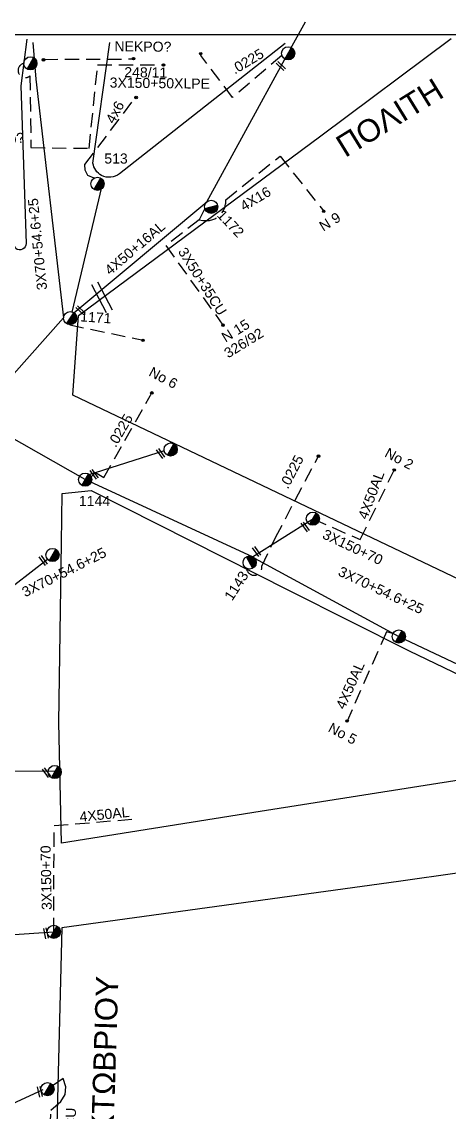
# Model space of a CAD drawing. Header units: millimetres. Extents: x 898 to 5598, y 789 to 3443.
# Drawn here: x 1386.3 to 1462.8, y 1606.2 to 1801.3 of the extents above; entities that cross this region are included whole.
import ezdxf

# ---------------------------------------------------------------- set-up
doc = ezdxf.new("R2010")
doc.units = ezdxf.units.MM
doc.linetypes.add('DASHED', pattern=[19.05, 12.7, -6.35])
for name, color, linetype in [('Άγνωστα', 7, 'Continuous'), ('Γυμνά εναέρια ΧΤ και ΦΟΠ (3Φ)   4x50+16AL', 7, 'Continuous'), ('Εναέρια παροχή ΧΤ 4x16', 7, 'SYN_LINE'), ('Επιγραφές - Σχήματα', 7, 'Continuous'), ('Καλώδια ΧΤ   3x150+70AL', 7, 'DASHED'), ('Καλώδια ΧΤ   3x150AL+50CU', 7, 'DASHED'), ('Μηχανική τομή', 7, 'Continuous'), ('Στύλος ΦΜ', 7, 'Continuous'), ('Στύλος ΦΜ @ 1', 7, 'Continuous'), ('Συνδέσεις', 7, 'Continuous'), ('Τομή', 7, 'Continuous'), ('Υπόβαθρο ΔΕΗ', 7, 'Continuous'), ('Υπόγεια καλώδια Παροχών ΧΤ   .0225', 7, 'DASHED'), ('Υπόγεια καλώδια Παροχών ΧΤ   4x50AL', 7, 'DASHED')]:
    doc.layers.add(name, color=color, linetype=linetype)
doc.styles.add('arial', font='arial.ttf')
doc.styles.get("Standard").update_dxf_attribs({"font": 'arial.ttf'})
doc.linetypes.add('SYN_LINE', pattern='A,0.5,-0.0001,["/\\/\\/\\/",Standard,S=0.1,R=0,X=0,Y=-0.05],-0.25', length=0.7501)

# ---------------------------------------------------------------- blocks, each defined once
blk = doc.blocks.new('ΥΠΑΡΧΩΝ ΤΣΙΜΕΝΤΕΝΙΟΣ ΣΤΥΛΟΣ')
at = {"layer": 'Στύλος ΦΜ'}
blk.add_hatch(color=7, dxfattribs=at).paths.add_polyline_path([(-1.29, -2.28, 0.574793), (2.62, 0, 0.268822), (1.3, 2.27)])
at = {"layer": 'Στύλος ΦΜ', "color": 7}
blk.add_line((-1.29, -2.28), (1.3, 2.27), dxfattribs=at)
blk.add_circle((0, 0), 2.62, dxfattribs=at)
at = {"layer": 'Στύλος ΦΜ', "flags": 4}
for tag, p in [('ΑΡΙΘΜΟΣ', (-4.68, 8.05)), ('ΤΥΠΟΣ', (-4.91, 3.03))]:
    blk.add_attdef(tag, p, '', height=4, dxfattribs=at)
blk = doc.blocks.new('ΜΗΧΑΝΙΚΗ ΤΟΜΗ')
at = {"layer": 'Μηχανική τομή', "ltscale": 40}
for p, q in [((-1.89, 0.78), (1.89, 0.78)), ((1.89, 0), (-1.89, 0))]:
    blk.add_line(p, q, dxfattribs=at)
blk = doc.blocks.new('ΤΟΜΗ')
at = {"layer": 'Τομή', "ltscale": 40}
for p, q in [((-5.68, 0), (5.68, 0)), ((5.68, -2.33), (-5.68, -2.33))]:
    blk.add_line(p, q, dxfattribs=at)
blk = doc.blocks.new('_ΣΥΝΔΕΣΗ')
at = {"layer": 'Συνδέσεις', "linetype": 'SYN_LINE', "ltscale": 40}
blk.add_hatch(color=256, dxfattribs=at).paths.add_polyline_path([(0.5, -0.01, 1), (-0.5, -0.01, 1)])
at = {"layer": 'Συνδέσεις'}
blk.add_circle((0, -0.01), 0.5, dxfattribs=at)

msp = doc.modelspace()

# ---------------------------------------------------------------- linework, layer by layer
at = {"layer": 'Άγνωστα', "color": 2, "linetype": 'SYN_LINE', "ltscale": 20}
for points in [[(1388.26, 1797.53), (1388.78, 1791), (1393.76, 1748.29), (1378.72, 1731.42)], [(1395.31, 1749.33), (1400.58, 1771.68)]]:
    msp.add_lwpolyline(points, dxfattribs=at)
at = {"layer": 'Άγνωστα', "color": 2, "linetype": 'DASHED', "ltscale": 0.2}
msp.add_lwpolyline([(1399.23, 1773.28), (1398.11, 1773.78), (1397.64, 1774.72), (1397.58, 1775.71), (1406.61, 1787.67)], dxfattribs=at)
at = {"layer": 'Άγνωστα', "color": 6, "linetype": 'DASHED', "ltscale": 0.2}
for points in [[(1419.03, 1767.87), (1418.03, 1765.85), (1412.04, 1761.23), (1422.29, 1746.98)], [(1394.85, 1747.04), (1407.98, 1744.28)]]:
    msp.add_lwpolyline(points, dxfattribs=at)
at = {"layer": 'Άγνωστα', "color": 173, "linetype": 'SYN_LINE', "ltscale": 20}
for points in [[(1427.7, 1705.49), (1397.62, 1719.34), (1377.93, 1730.54)], [(1427.91, 1705.31), (1453.77, 1691.28), (1470.74, 1683.31), (1488.58, 1674.31), (1514.99, 1658.89)]]:
    msp.add_lwpolyline(points, dxfattribs=at)
at = {"layer": 'Άγνωστα', "color": 173, "linetype": 'SYN_LINE', "ltscale": 15}
msp.add_lwpolyline([(1411.77, 1724.49), (1398.08, 1720.15)], dxfattribs=at)
at = {"layer": 'Άγνωστα', "color": 30, "linetype": 'SYN_LINE', "ltscale": 8}
msp.add_lwpolyline([(1385.05, 1700.6), (1390.84, 1705.13)], dxfattribs=at)
at = {"layer": 'Άγνωστα', "color": 30, "linetype": 'SYN_LINE', "ltscale": 10}
for points in [[(1392.76, 1667.21), (1384.19, 1667.13)], [(1384.02, 1637.89), (1392, 1638.43)]]:
    msp.add_lwpolyline(points, dxfattribs=at)
at = {"layer": 'Άγνωστα', "color": 62, "linetype": 'SYN_LINE', "ltscale": 10}
msp.add_lwpolyline([(1383, 1606.93), (1390.07, 1610.25)], dxfattribs=at)
at = {"layer": 'Γυμνά εναέρια ΧΤ και ΦΟΠ (3Φ)   4x50+16AL', "color": 6, "ltscale": 40}
msp.add_lwpolyline([(1395.58, 1749.2), (1419.41, 1769.06), (1433.39, 1794.59)], dxfattribs=at)
at = {"layer": 'Εναέρια παροχή ΧΤ 4x16', "color": 6, "linetype": 'DASHED', "ltscale": 0.2}
msp.add_lwpolyline([(1418.03, 1765.85), (1418.7, 1765.73, 0.486561), (1422.78, 1769.39), (1432.51, 1777.23), (1440.32, 1767.35)], format="xyb", dxfattribs=at)
at = {"layer": 'Επιγραφές - Σχήματα'}
msp.add_lwpolyline([(2932.69, 801.84), (2932.69, 1798.94), (924.79, 1798.94), (924.79, 801.84)], dxfattribs=at)
at = {"layer": 'Καλώδια ΧΤ   3x150+70AL', "color": 30, "linetype": 'DASHED', "ltscale": 0.2}
msp.add_lwpolyline([(1392, 1638.43), (1392.05, 1657.44)], dxfattribs=at)
at = {"layer": 'Καλώδια ΧΤ   3x150AL+50CU', "color": 6, "linetype": 'Continuous', "ltscale": 0.2}
msp.add_line((1434.39, 1796.43), (1437.07, 1801.25), dxfattribs=at)
at = {"layer": 'Καλώδια ΧΤ   3x150AL+50CU', "color": 2, "linetype": 'DASHED', "ltscale": 0.2}
msp.add_lwpolyline([(1387.73, 1791.57), (1387.89, 1778.77), (1398.32, 1778.61), (1399.84, 1793.54), (1411.38, 1793.58)], dxfattribs=at)
at = {"layer": 'Καλώδια ΧΤ   3x150AL+50CU', "color": 0, "linetype": 'DASHED', "ltscale": 0.2}
msp.add_lwpolyline([(1390.16, 1794.53), (1406.15, 1794.6)], dxfattribs=at)
at = {"layer": 'Καλώδια ΧΤ   3x150AL+50CU', "color": 62, "ltscale": 0.2}
msp.add_lwpolyline([(1391.14, 1599.49), (1391.47, 1606.53), (1393.25, 1608.06), (1394.05, 1609.35), (1394.13, 1610.72), (1393.65, 1612.17), (1391.79, 1610.88)], dxfattribs=at)
at = {"layer": 'Καλώδια ΧΤ   3x150AL+50CU', "color": 2, "linetype": 'DASHED', "ltscale": 0.2}
msp.add_arc((1386.89, 1792.55), 1.29, 102.0881, 310.467, dxfattribs=at)
at = {"layer": 'Υπόβαθρο ΔΕΗ'}
for points in [[(1387.17, 1798.12), (1386.09, 1789.82), (1387.03, 1761.61, -0.641849), (1385.18, 1760.69), (1371.63, 1784.43), (1364.28, 1797.65)], [(1481.98, 1798.04), (1505.52, 1754.46), (1523.65, 1722.21), (1535.81, 1700.6, -0.167011), (1537.85, 1689.47, -0.367667), (1520.83, 1674.65), (1395.41, 1734.44), (1396.42, 1748.7), (1439.82, 1780.86), (1463.11, 1798.29)], [(1433.42, 1797.36), (1403.75, 1774.05, -0.295551), (1400.56, 1773.76, -0.243572), (1399.01, 1775.98), (1402, 1797.52)], [(1519.24, 1656.72), (1453.71, 1647.43), (1393.46, 1639.18), (1391.91, 1577.89), (1403.12, 1580.58), (1419.29, 1583.76), (1433.77, 1585.78, -0.064682), (1461.87, 1586.06, 0.012774), (1465.11, 1585.75, 0.234036), (1466.8, 1586.45), (1483.18, 1607.73), (1502.96, 1632.64), (1519.76, 1654.94, 0.654612), (1519.24, 1656.72, 9.330175)]]:
    msp.add_lwpolyline(points, format="xyb", dxfattribs=at)
msp.add_lwpolyline([(1484.63, 1668.72), (1428.97, 1659.96), (1393.39, 1654.31), (1392.9, 1675.91), (1393.38, 1708.02), (1393.51, 1716.84), (1398.66, 1717.4), (1434.27, 1699.47), (1455.62, 1688.73), (1481.95, 1676.09), (1484.63, 1668.72)], dxfattribs=at)
at = {"layer": 'Υπόγεια καλώδια Παροχών ΧΤ   .0225', "color": 6, "ltscale": 0.2}
msp.add_lwpolyline([(1432.84, 1795.23), (1424, 1787.7), (1418.34, 1795.22)], dxfattribs=at)
at = {"layer": 'Υπόγεια καλώδια Παροχών ΧΤ   .0225', "color": 173, "ltscale": 0.2}
for points in [[(1398.68, 1719.84), (1399.47, 1720.59), (1400.97, 1719.72), (1409.54, 1734.86)], [(1429.23, 1703.83), (1431.67, 1708.96), (1439.38, 1723.54)], [(1446.85, 1708.6), (1452.95, 1721.05)], [(1438.17, 1712.22), (1438.37, 1712.35), (1446.85, 1708.6)]]:
    msp.add_lwpolyline(points, dxfattribs=at)
at = {"layer": 'Υπόγεια καλώδια Παροχών ΧΤ   .0225', "color": 173, "linetype": 'SYN_LINE', "ltscale": 15}
msp.add_lwpolyline([(1427.6, 1705.55), (1438.17, 1712.22)], dxfattribs=at)
at = {"layer": 'Υπόγεια καλώδια Παροχών ΧΤ   .0225', "color": 173, "ltscale": 0.2}
msp.add_arc((1427.87, 1703.61), 1.38, 185.8643, 9.4631, dxfattribs=at)
at = {"layer": 'Υπόγεια καλώδια Παροχών ΧΤ   4x50AL', "color": 173, "ltscale": 0.2}
msp.add_lwpolyline([(1452.72, 1691.82), (1451.56, 1692.09), (1444.51, 1676.15)], dxfattribs=at)
at = {"layer": 'Υπόγεια καλώδια Παροχών ΧΤ   4x50AL', "color": 30, "ltscale": 0.2}
msp.add_lwpolyline([(1392.05, 1657.44), (1406.77, 1658.65)], dxfattribs=at)

# ---------------------------------------------------------------- block references
at = {"layer": 'Μηχανική τομή', "xscale": 0.4999999999999999, "yscale": 0.4999999999999999, "zscale": 0.4999999999999999}
for p, rotation in [((1432.78, 1793.48), 137.2120348369775), ((1396.92, 1749.78), 137.2120348369775), ((1411.28, 1724.12), 125.7890193163422), ((1399.38, 1720.41), 125.7890193163422), ((1437.18, 1710.99), 125.7890193163422), ((1428.47, 1706.6), 125.7890193163422), ((1390.27, 1704.99), 125.7890193163422), ((1390.83, 1667.03), 125.7890193163422), ((1390.77, 1638.21), 102.4153761884263), ((1389.69, 1609.87), 102.4153761884263)]:
    msp.add_blockref('ΜΗΧΑΝΙΚΗ ΤΟΜΗ', p, dxfattribs=dict(at, rotation=rotation))
at = {"layer": 'Στύλος ΦΜ @ 1', "ltscale": 40, "xscale": 0.4499999999998181, "yscale": 0.4499999999998181, "zscale": 0.4499999999998181}
for p in [(1433.96, 1795.62), (1387.8, 1793.81), (1412.92, 1724.74), (1438.37, 1712.35), (1391.76, 1705.86), (1453.77, 1691.28), (1392.16, 1667.02), (1392, 1638.43), (1390.87, 1610.3)]:
    msp.add_blockref('ΥΠΑΡΧΩΝ ΤΣΙΜΕΝΤΕΝΙΟΣ ΣΤΥΛΟΣ', p, dxfattribs=at)
at = {"layer": 'Στύλος ΦΜ @ 1', "ltscale": 40}
ref = msp.add_blockref('ΥΠΑΡΧΩΝ ΤΣΙΜΕΝΤΕΝΙΟΣ ΣΤΥΛΟΣ', (1399.82, 1772.26), dxfattribs=dict(at, xscale=0.4499999999998181, yscale=0.4499999999998181, zscale=0.4499999999998181))
ref.add_attrib('ΑΡΙΘΜΟΣ', '513', (1401.04, 1775.89), dxfattribs={"layer": 'Στύλος ΦΜ', "height": 1.8, "flags": 4})
ref = msp.add_blockref('ΥΠΑΡΧΩΝ ΤΣΙΜΕΝΤΕΝΙΟΣ ΣΤΥΛΟΣ', (1420.17, 1768.15), dxfattribs=dict(at, xscale=0.4499999999998181, yscale=0.4499999999998181, zscale=0.4499999999998181, rotation=313.5538582826049))
ref.add_attrib('ΤΥΠΟΣ', '1172', (1421.07, 1766.56), dxfattribs={"layer": 'Στύλος ΦΜ', "height": 1.8, "rotation": 313.5539, "flags": 4})
ref = msp.add_blockref('ΥΠΑΡΧΩΝ ΤΣΙΜΕΝΤΕΝΙΟΣ ΣΤΥΛΟΣ', (1394.93, 1748.22), dxfattribs=dict(at, xscale=0.449999999999818, yscale=0.449999999999818, zscale=0.449999999999818, rotation=356.1619249054063))
ref.add_attrib('ΤΥΠΟΣ', '1171', (1396.68, 1747.66), dxfattribs={"layer": 'Στύλος ΦΜ', "height": 1.8, "rotation": 356.1619, "flags": 4})
ref = msp.add_blockref('ΥΠΑΡΧΩΝ ΤΣΙΜΕΝΤΕΝΙΟΣ ΣΤΥΛΟΣ', (1397.62, 1719.34), dxfattribs=dict(at, xscale=0.4499999999998181, yscale=0.4499999999998181, zscale=0.4499999999998181))
ref.add_attrib('ΤΥΠΟΣ', '1144', (1396.49, 1714.63), dxfattribs={"layer": 'Στύλος ΦΜ', "height": 1.8, "flags": 4})
ref = msp.add_blockref('ΥΠΑΡΧΩΝ ΤΣΙΜΕΝΤΕΝΙΟΣ ΣΤΥΛΟΣ', (1427.06, 1704.5), dxfattribs=dict(at, xscale=0.449999999999818, yscale=0.449999999999818, zscale=0.449999999999818, rotation=57.11611538907926))
ref.add_attrib('ΤΥΠΟΣ', '1143', (1423.92, 1697.52), dxfattribs={"layer": 'Στύλος ΦΜ', "height": 1.8, "rotation": 57.1161, "flags": 4})
at = {"layer": 'Συνδέσεις', "xscale": 0.4499999999999886, "yscale": 0.4499999999999886, "zscale": 0.4499999999999886}
for p in [(1406.27, 1794.66), (1418.3, 1795.54), (1390.14, 1794.45), (1411.63, 1793.53), (1406.73, 1787.71), (1440.32, 1767.36), (1422.29, 1746.99), (1407.98, 1744.28), (1409.54, 1734.86), (1439.38, 1723.55), (1452.95, 1721.06), (1444.51, 1676.15)]:
    msp.add_blockref('_ΣΥΝΔΕΣΗ', p, dxfattribs=at)
at = {"layer": 'Τομή', "xscale": 0.5, "yscale": 0.5, "zscale": 0.5, "rotation": 297.5822842323078}
msp.add_blockref('ΤΟΜΗ', (1401.13, 1752.21), dxfattribs=at)

# ---------------------------------------------------------------- texts
at = {"layer": 'Άγνωστα', "ltscale": 40, "attachment_point": 1, "style": 'arial'}
for s, insert, char_height, width, rotation in [('3X150+50XLPE', (1402.01, 1791.29), 1.8, 31.6072, 359.2952), ('ΠΟΛΙΤΗ', (1442.07, 1780.27), 4, 7.1535, 31.6683), ('3X70+54.6+25', (1389.02, 1753.17), 1.8, 31.6072, 95.8531), ('N 9', (1439.29, 1765.23), 1.8, 7.1535, 31.6683), ('\\pt1.8;3X50+35CU', (1415.68, 1761.11), 1.8, 31.6072, 302.4381), ('N 15', (1421.8, 1745.37), 1.8, 7.1535, 31.6683), ('326/92', (1422.26, 1742.54), 1.8, 7.1535, 31.6683), ('No 6', (1409.69, 1739.61), 1.8, 7.1535, 332.0012), ('No 2', (1451.92, 1725.13), 1.8, 7.1535, 332.0012), ('3X150+70', (1440.69, 1710.55), 1.8, 31.6072, 334.7566), ('3X70+54.6+25', (1386.06, 1699.88), 1.8, 31.6072, 26.7472), ('3X70+54.6+25', (1443.51, 1703.9), 1.8, 31.6072, 334.7566), ('No 5', (1441.8, 1675.95), 1.8, 7.1535, 332.0012), ('3X150+70', (1389.84, 1642.34), 1.8, 31.6072, 91.1154)]:
    msp.add_mtext(s, dxfattribs=dict(at, insert=insert, char_height=char_height, width=width, rotation=rotation))
at = {"layer": 'Γυμνά εναέρια ΧΤ και ΦΟΠ (3Φ)   4x50+16AL', "ltscale": 40, "insert": (1400.9, 1757.18), "char_height": 1.8, "width": 31.6072, "attachment_point": 1, "rotation": 40.476, "style": 'arial'}
msp.add_mtext('4X50+16AL', dxfattribs=at)
at = {"layer": 'Εναέρια παροχή ΧΤ 4x16', "ltscale": 20, "insert": (1425.12, 1768.87), "char_height": 1.8, "width": 31.6072, "attachment_point": 1, "rotation": 30.8383, "style": 'arial'}
msp.add_mtext('4X16', dxfattribs=at)
at = {"layer": 'Καλώδια ΧΤ   3x150AL+50CU', "ltscale": 0.2, "attachment_point": 1, "rotation": 88.2063, "style": 'arial'}
for s, insert, char_height, width in [('28 ΟΚΤΩΒΡΙΟΥ', (1398.31, 1590.08), 4, 46.6719), ('3X150AL+50CU', (1393.62, 1588.77), 1.8, 31.6072)]:
    msp.add_mtext(s, dxfattribs=dict(at, insert=insert, char_height=char_height, width=width))
at = {"layer": 'Υπόγεια καλώδια Παροχών ΧΤ   .0225', "ltscale": 0.2, "char_height": 1.8, "attachment_point": 1, "style": 'arial'}
for s, insert, width, rotation in [('NEKPO?', (1402.86, 1797.78), 31.6072, 359.423), ('.0225', (1423.48, 1793.35), 31.6072, 30.8383), ('248/11', (1404.63, 1793.14), 31.6072, 359.423), ('4x6', (1401.18, 1783.73), 31.6072, 61.4683), ('NEKPO?', (1376.49, 1779.79), 31.6072, 9.6214), ('.0225', (1401.53, 1725.88), 31.6072, 59.7284), ('.0225', (1432.31, 1718.37), 26.4895, 62.4921)]:
    msp.add_mtext(s, dxfattribs=dict(at, insert=insert, width=width, rotation=rotation))
at = {"layer": 'Υπόγεια καλώδια Παροχών ΧΤ   4x50AL', "ltscale": 0.2, "char_height": 1.8, "width": 31.6072, "attachment_point": 1, "style": 'arial'}
for insert, rotation in [((1446.39, 1712.72), 69.345), ((1442.41, 1678.83), 65.9139), ((1396.52, 1659.91), 5.6893)]:
    msp.add_mtext('4X50AL', dxfattribs=dict(at, insert=insert, rotation=rotation))

doc.saveas('drawing.dxf')
